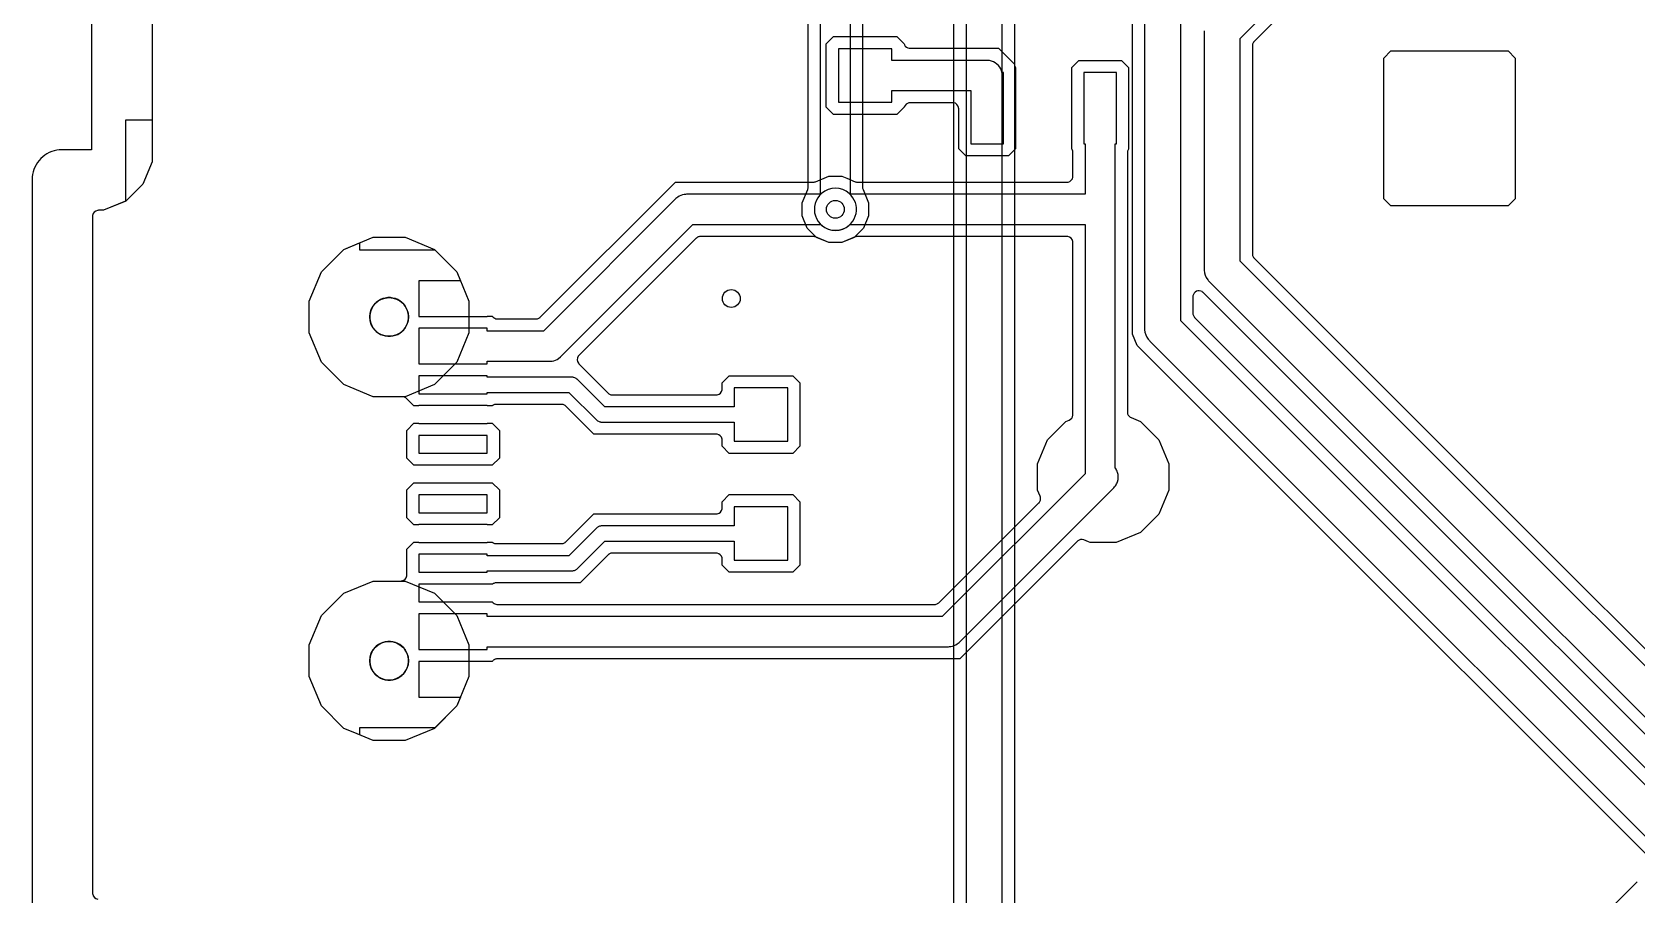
# Model space of a CAD drawing. Header units: millimetres. Extents: x -1 to 70, y 0 to 114.
# Drawn here: x -1 to 25.97, y 81.47 to 95.98 of the extents above; entities that cross this region are included whole.
import ezdxf

# ---------------------------------------------------------------- set-up
doc = ezdxf.new("R2010")
doc.units = ezdxf.units.MM

msp = doc.modelspace()

# ---------------------------------------------------------------- linework, layer by layer
at = {"layer": '16_copper'}
for points in [[(1.016, 104.613), (1.016, 94.5), (0.57, 94.5), (0.57, 93.136), (0.202, 92.984), (0.116, 92.984), (0.107, 92.983), (0.098, 92.982, 0.323309), (0.017, 92.898), (0.017, 92.893, 0.009671), (0.016, 92.889), (0.016, 92.884), (0.016, 81.503), (0.017, 81.494), (0.018, 81.485, 0.323309), (0.102, 81.404)], [(15.819, 71.537), (25.963, 81.681), (25.967, 81.687), (25.972, 81.692, 0.125734)]]:
    msp.add_lwpolyline(points, format="xyb", dxfattribs=at)
for points in [[(14.691, 93.897), (14.572, 94.016), (14.572, 94.693), (14.571, 94.702), (14.57, 94.711, 0.323309), (14.486, 94.792), (14.481, 94.792, 0.009671), (14.477, 94.792), (14.472, 94.793), (13.753, 94.793), (13.744, 94.792), (13.735, 94.791, 0.238058), (13.658, 94.724), (13.657, 94.72), (13.534, 94.597), (12.466, 94.597), (12.347, 94.716), (12.347, 95.784), (12.466, 95.903), (13.534, 95.903), (13.657, 95.78), (13.66, 95.774), (13.662, 95.765, 0.255512), (13.739, 95.708), (13.744, 95.708, 0.009671), (13.748, 95.708), (13.753, 95.707), (15.239, 95.707), (15.508, 95.438), (15.508, 95.432, 0.106582), (15.527, 95.386), (15.528, 95.385), (15.528, 94.016), (15.409, 93.897)], [(5.5, 86.7), (5.5, 86.4), (6.65, 86.4), (6.65, 86.403), (6.734, 86.403), (6.751, 86.386, 0.162863), (6.808, 86.358), (6.816, 86.358), (6.818, 86.357), (6.819, 86.357), (6.822, 86.357), (14.169, 86.357), (14.176, 86.358), (14.184, 86.358, 0.125733), (14.229, 86.377), (14.236, 86.383), (14.237, 86.384), (14.238, 86.385), (14.24, 86.386), (15.919, 88.066), (15.92, 88.067), (15.922, 88.068, 0.255514), (15.945, 88.161), (15.941, 88.175), (15.897, 88.281), (15.897, 88.719), (16.065, 89.125), (16.375, 89.435), (16.431, 89.458, 0.265607), (16.492, 89.537), (16.493, 89.551), (16.493, 92.443), (16.492, 92.452), (16.491, 92.461, 0.323309), (16.407, 92.542), (16.402, 92.542, 0.009671), (16.398, 92.542), (16.393, 92.543), (12.87, 92.543), (12.87, 92.543), (12.87, 92.543, 0.062622), (12.845, 92.54), (12.832, 92.535), (12.611, 92.444), (12.389, 92.444), (12.168, 92.535), (12.168, 92.535), (12.168, 92.535), (12.155, 92.539), (12.144, 92.542), (12.144, 92.542), (12.144, 92.542), (12.13, 92.543), (10.231, 92.543), (10.224, 92.542), (10.216, 92.542, 0.125733), (10.171, 92.523), (10.164, 92.517), (10.163, 92.516), (10.162, 92.515), (10.16, 92.514), (8.19, 90.543), (8.184, 90.536), (8.178, 90.53, 0.323317), (8.181, 90.413), (8.184, 90.409, 0.009797), (8.187, 90.406), (8.19, 90.402), (8.682, 89.909), (8.688, 89.905), (8.693, 89.9, 0.125734), (8.739, 89.881), (8.748, 89.881), (8.75, 89.88), (8.751, 89.88), (8.753, 89.88), (10.497, 89.88), (10.506, 89.881), (10.515, 89.882, 0.323309), (10.596, 89.966), (10.596, 89.971, 0.009671), (10.596, 89.975), (10.597, 89.98), (10.597, 90.084), (10.716, 90.203), (11.784, 90.203), (11.903, 90.084), (11.903, 89.016), (11.784, 88.897), (10.716, 88.897), (10.597, 89.016), (10.597, 89.12), (10.596, 89.129), (10.595, 89.138, 0.323309), (10.511, 89.219), (10.506, 89.219, 0.009671), (10.502, 89.219), (10.497, 89.22), (8.438, 89.22), (7.968, 89.691), (7.962, 89.695), (7.957, 89.7, 0.125734), (7.911, 89.719), (7.902, 89.719), (7.9, 89.72), (7.899, 89.72), (7.897, 89.72), (6.799, 89.72), (6.791, 89.719), (6.784, 89.719, 0.104499), (6.738, 89.7), (6.735, 89.697), (6.65, 89.697), (6.65, 89.7), (5.5, 89.7), (5.5, 89.697), (5.416, 89.697), (5.293, 89.82), (5.287, 89.824), (5.282, 89.829, 0.125734), (5.236, 89.848), (5.228, 89.849), (5.226, 89.849), (5.225, 89.849), (5.222, 89.849), (4.733, 89.849), (4.348, 90.008), (4.348, 90.008), (4.24, 90.053), (3.863, 90.43), (3.659, 90.923), (3.659, 91.457), (3.863, 91.95), (4.24, 92.327), (4.5, 92.434), (4.5, 92.32), (5.766, 92.32), (6.137, 91.95), (6.199, 91.8), (5.5, 91.8), (5.5, 91.2), (6.65, 91.2), (6.65, 91.203), (6.734, 91.203), (6.751, 91.186, 0.162863), (6.808, 91.158), (6.816, 91.158), (6.818, 91.157), (6.819, 91.157), (6.822, 91.157), (7.469, 91.157), (7.476, 91.158), (7.484, 91.158, 0.125733), (7.529, 91.177), (7.536, 91.183), (7.537, 91.184), (7.538, 91.185), (7.54, 91.186), (9.811, 93.457), (12.13, 93.457), (12.13, 93.457), (12.13, 93.457, 0.062622), (12.155, 93.46), (12.168, 93.465), (12.389, 93.556), (12.611, 93.556), (12.69, 93.523), (12.69, 93.523), (12.69, 93.523), (12.832, 93.465), (12.832, 93.465), (12.832, 93.465), (12.845, 93.461), (12.856, 93.458), (12.856, 93.458), (12.856, 93.458), (12.87, 93.457), (16.393, 93.457), (16.402, 93.458), (16.411, 93.459, 0.323309), (16.492, 93.543), (16.492, 93.548, 0.009671), (16.492, 93.552), (16.493, 93.557), (16.493, 93.953), (16.492, 93.961), (16.492, 93.968, 0.106582), (16.473, 94.014), (16.472, 94.014), (16.472, 95.384), (16.591, 95.503), (17.309, 95.503), (17.428, 95.384), (17.428, 94.014), (17.427, 94.013, 0.125734), (17.408, 93.967), (17.408, 93.959), (17.407, 93.957), (17.407, 93.956), (17.407, 93.953), (17.407, 89.592), (17.407, 89.59), (17.407, 89.588, 0.255516), (17.456, 89.506), (17.469, 89.5), (17.625, 89.435), (17.935, 89.125), (18.103, 88.719), (18.103, 88.281), (17.935, 87.875), (17.625, 87.565), (17.219, 87.397), (16.781, 87.397), (16.752, 87.408), (16.752, 87.408), (16.675, 87.441), (16.673, 87.441), (16.671, 87.442, 0.255517), (16.576, 87.428), (16.566, 87.419), (14.589, 85.443), (6.822, 85.443), (6.814, 85.442), (6.807, 85.442, 0.125736), (6.761, 85.423), (6.755, 85.417), (6.753, 85.416), (6.753, 85.415), (6.751, 85.414), (6.734, 85.397), (6.65, 85.397), (6.65, 85.4), (5.5, 85.4), (5.5, 84.8), (6.199, 84.8), (6.137, 84.65), (5.766, 84.28), (4.5, 84.28), (4.5, 84.166), (4.396, 84.208), (4.396, 84.208), (4.396, 84.208), (4.24, 84.273), (3.863, 84.65), (3.659, 85.143), (3.659, 85.677), (3.863, 86.17), (4.24, 86.547), (4.733, 86.751), (5.197, 86.751), (5.206, 86.752), (5.215, 86.753, 0.323309), (5.296, 86.837), (5.296, 86.842, 0.009671), (5.296, 86.846), (5.297, 86.851), (5.297, 87.284), (5.416, 87.403), (5.5, 87.403), (5.5, 87.4), (6.65, 87.4), (6.65, 87.403), (6.736, 87.403), (6.739, 87.4, 0.125734), (6.785, 87.381), (6.793, 87.381), (6.795, 87.38), (6.796, 87.38), (6.799, 87.38), (7.897, 87.38), (7.904, 87.381), (7.911, 87.381, 0.125733), (7.957, 87.4), (7.963, 87.406), (7.965, 87.407), (7.966, 87.408), (7.968, 87.409), (8.438, 87.88), (10.497, 87.88), (10.506, 87.881), (10.515, 87.882, 0.323309), (10.596, 87.966), (10.596, 87.971, 0.009671), (10.596, 87.975), (10.597, 87.98), (10.597, 88.084), (10.716, 88.203), (11.784, 88.203), (11.903, 88.084), (11.903, 87.016), (11.784, 86.897), (10.716, 86.897), (10.597, 87.016), (10.597, 87.12), (10.596, 87.129), (10.595, 87.138, 0.323309), (10.511, 87.219), (10.506, 87.219, 0.009671), (10.502, 87.219), (10.497, 87.22), (8.753, 87.22), (8.746, 87.219), (8.739, 87.219, 0.125733), (8.693, 87.2), (8.687, 87.194), (8.685, 87.193), (8.684, 87.192), (8.682, 87.191), (8.212, 86.72), (6.799, 86.72), (6.791, 86.719), (6.784, 86.719, 0.104499), (6.738, 86.7), (6.735, 86.697), (6.65, 86.697), (6.65, 86.7)], [(15.325, 95.3), (15.298, 95.3), (15.296, 95.309), (15.292, 95.328, 0.282171), (15.09, 95.501), (15.05, 95.504, 0.00044), (15.05, 95.504), (13.45, 95.504), (13.45, 95.7), (12.55, 95.7), (12.55, 94.8), (13.45, 94.8), (13.45, 94.996), (14.775, 94.996), (14.775, 94.1), (15.325, 94.1)], [(17.225, 94.1), (17.225, 95.3), (16.675, 95.3), (16.675, 94.1), (16.696, 94.1), (16.696, 93.254), (12.745, 93.254), (12.733, 93.266, 0.376375), (12.267, 93.266), (12.255, 93.254), (10, 93.254), (9.981, 93.252), (9.961, 93.251, 0.118891), (9.851, 93.206), (9.821, 93.18), (9.82, 93.18), (9.82, 93.18), (7.595, 90.954), (6.65, 90.954), (6.65, 91), (5.5, 91), (5.5, 90.4), (6.65, 90.4), (6.65, 90.446), (7.7, 90.446), (7.719, 90.448), (7.739, 90.449, 0.118891), (7.849, 90.494), (7.879, 90.52), (7.88, 90.52), (7.88, 90.52), (10.105, 92.746), (12.255, 92.746), (12.267, 92.734, 0.376375), (12.733, 92.734), (12.745, 92.746), (16.696, 92.746), (16.696, 88.555), (14.295, 86.154), (6.65, 86.154), (6.65, 86.2), (5.5, 86.2), (5.5, 85.6), (6.65, 85.6), (6.65, 85.646), (14.4, 85.646), (14.419, 85.648), (14.439, 85.649, 0.118891), (14.549, 85.694), (14.579, 85.72), (14.58, 85.72), (14.58, 85.72), (17.18, 88.32), (17.193, 88.336), (17.205, 88.35, 0.078613), (17.241, 88.421), (17.241, 88.421), (17.242, 88.421, 0.157756), (17.242, 88.578), (17.242, 88.578), (17.242, 88.578), (17.234, 88.598), (17.227, 88.615), (17.227, 88.615), (17.226, 88.615, 0.039245), (17.206, 88.649), (17.204, 88.651), (17.204, 94.1)], [(11.7, 90), (10.8, 90), (10.8, 89.677), (8.628, 89.677), (8.165, 90.14), (8.161, 90.143), (8.157, 90.147, 0.11143), (8.107, 90.173), (8.1, 90.174), (8.09, 90.176), (8.081, 90.176), (8.075, 90.177), (6.65, 90.177), (6.65, 90.2), (5.5, 90.2), (5.5, 89.9), (6.65, 89.9), (6.65, 89.923), (8.022, 89.923), (8.485, 89.46), (8.489, 89.457), (8.493, 89.453, 0.11143), (8.543, 89.427), (8.55, 89.426), (8.56, 89.424), (8.569, 89.424), (8.575, 89.423), (10.8, 89.423), (10.8, 89.1), (11.7, 89.1)], [(6.65, 86.923), (8.075, 86.923), (8.08, 86.924), (8.086, 86.923, 0.111436), (8.139, 86.94), (8.145, 86.945), (8.153, 86.95), (8.16, 86.956), (8.165, 86.96), (8.628, 87.423), (10.8, 87.423), (10.8, 87.1), (11.7, 87.1), (11.7, 88), (10.8, 88), (10.8, 87.677), (8.575, 87.677), (8.57, 87.676), (8.564, 87.677, 0.111436), (8.511, 87.66), (8.505, 87.655), (8.497, 87.65), (8.49, 87.644), (8.485, 87.64), (8.022, 87.177), (6.65, 87.177), (6.65, 87.2), (5.5, 87.2), (5.5, 86.9), (6.65, 86.9)]]:
    msp.add_lwpolyline(points, format="xyb", close=True, dxfattribs=at)
for points in [[(6.65, 88.697), (6.65, 88.7), (5.5, 88.7), (5.5, 88.697), (5.416, 88.697), (5.297, 88.816), (5.297, 89.284), (5.416, 89.403), (5.5, 89.403), (5.5, 89.4), (6.65, 89.4), (6.65, 89.403), (6.734, 89.403), (6.853, 89.284), (6.853, 88.816), (6.734, 88.697)], [(6.65, 89.2), (5.5, 89.2), (5.5, 88.9), (6.65, 88.9)], [(6.65, 87.697), (6.65, 87.7), (5.5, 87.7), (5.5, 87.697), (5.416, 87.697), (5.297, 87.816), (5.297, 88.284), (5.416, 88.403), (5.5, 88.403), (5.5, 88.4), (6.65, 88.4), (6.65, 88.403), (6.734, 88.403), (6.853, 88.284), (6.853, 87.816), (6.734, 87.697)], [(6.65, 88.2), (5.5, 88.2), (5.5, 87.9), (6.65, 87.9)]]:
    msp.add_lwpolyline(points, close=True, dxfattribs=at)
at = {"layer": '1_copper'}
for points in [[(1.016, 104.613), (1.016, 93.798), (0.861, 93.424), (0.576, 93.139), (0.202, 92.984), (0.116, 92.984), (0.107, 92.983), (0.098, 92.982, 0.323309), (0.017, 92.898), (0.017, 92.893, 0.009671), (0.016, 92.889), (0.016, 92.884), (0.016, 81.503), (0.017, 81.494), (0.018, 81.485, 0.323309), (0.102, 81.404)], [(15.305, 71.126), (15.305, 99.322), (15.317, 99.343, 1), (14.683, 99.657), (14.665, 99.614, 0.198911), (14.683, 99.343), (14.695, 99.322), (14.695, 71)], [(12.957, 99.63), (12.957, 93.37), (12.957, 93.37), (12.957, 93.37, 0.062622), (12.96, 93.345), (12.965, 93.332), (13.056, 93.111), (13.056, 92.889), (12.972, 92.685), (12.815, 92.528), (12.611, 92.444), (12.389, 92.444), (12.185, 92.528), (12.028, 92.685), (11.944, 92.889), (11.944, 93.111), (12.035, 93.332), (12.035, 93.332), (12.035, 93.332, 0.06189), (12.042, 93.356), (12.042, 93.356), (12.042, 93.356), (12.043, 93.37), (12.043, 99.63)], [(22.271, 98.552), (19.537, 95.819), (19.533, 95.813), (19.528, 95.808, 0.125734), (19.509, 95.762), (19.508, 95.754), (19.508, 95.752), (19.508, 95.75), (19.508, 95.748), (19.508, 92.252), (19.509, 92.245), (19.509, 92.237, 0.125733), (19.528, 92.192), (19.534, 92.185), (19.535, 92.184), (19.536, 92.183), (19.537, 92.181), (43.184, 68.534)], [(17.695, 97), (17.695, 91), (17.696, 90.988), (17.696, 90.976, 0.144215), (17.758, 90.815), (17.765, 90.807, 0.015626), (17.777, 90.793), (17.784, 90.784), (39.695, 68.874)], [(18.695, 96), (18.695, 92), (18.696, 91.988), (18.696, 91.976, 0.144215), (18.758, 91.815), (18.765, 91.807, 0.015626), (18.777, 91.793), (18.784, 91.784), (42.658, 67.911)], [(42.466, 67.816), (18.679, 91.603), (18.67, 91.609), (18.662, 91.616, 0.546726), (18.509, 91.546), (18.509, 91.544), (18.509, 91.543), (18.509, 91.541), (18.508, 91.532), (18.508, 91.252), (18.509, 91.245), (18.509, 91.237, 0.125733), (18.528, 91.192), (18.534, 91.185), (18.535, 91.184), (18.536, 91.183), (18.537, 91.181), (40.431, 69.288)]]:
    msp.add_lwpolyline(points, format="xyb", dxfattribs=at)
msp.add_lwpolyline([(12.569, 92.653, 0.577352), (12.766, 93.233), (12.754, 93.246), (12.754, 99.755), (12.766, 99.767, 1), (12.234, 100.233), (12.206, 100.197, 0.339456), (12.234, 99.767), (12.246, 99.755), (12.246, 93.246), (12.234, 93.233, 0.66818), (12.523, 92.647)], format="xyb", close=True, dxfattribs=at)
for points in [[(14.492, 70.899), (14.492, 99.253)], [(15.508, 99.253), (15.508, 71.252)], [(43.089, 68.342), (19.305, 92.126), (19.305, 95.874), (22.056, 98.624)], [(39.463, 68.819), (17.569, 90.712), (17.492, 90.899), (17.492, 97.101)], [(40.216, 69.216), (18.305, 91.126), (18.305, 96.874)]]:
    msp.add_lwpolyline(points, dxfattribs=at)
for points in [[(21.836, 93.057), (21.717, 93.176), (21.717, 95.544), (21.836, 95.663), (23.804, 95.663), (23.923, 95.544), (23.923, 93.176), (23.804, 93.057)], [(4.733, 89.849), (4.348, 90.008), (4.348, 90.008), (4.24, 90.053), (3.863, 90.43), (3.659, 90.923), (3.659, 91.457), (3.863, 91.95), (4.24, 92.327), (4.733, 92.531), (5.267, 92.531), (5.76, 92.327), (6.137, 91.95), (6.341, 91.457), (6.341, 90.923), (6.137, 90.43), (5.76, 90.053), (5.267, 89.849)], [(4.733, 84.069), (4.396, 84.208), (4.396, 84.208), (4.396, 84.208), (4.24, 84.273), (3.863, 84.65), (3.659, 85.143), (3.659, 85.677), (3.863, 86.17), (4.24, 86.547), (4.733, 86.751), (5.267, 86.751), (5.76, 86.547), (6.137, 86.17), (6.341, 85.677), (6.341, 85.143), (6.137, 84.65), (5.76, 84.273), (5.267, 84.069)]]:
    msp.add_lwpolyline(points, close=True, dxfattribs=at)
at = {"layer": 'drills_NPTH'}
for centre in [(5, 91.19), (5, 85.41)]:
    msp.add_circle(centre, 0.325, dxfattribs=at)
at = {"layer": 'drills_via_1_16'}
for centre in [(12.5, 93), (10.75, 91.5)]:
    msp.add_circle(centre, 0.15, dxfattribs=at)
at = {"layer": 'holes'}
for points in [[(4.979, 91.515), (4.936, 91.509), (4.895, 91.498), (4.856, 91.482), (4.819, 91.461), (4.785, 91.435), (4.755, 91.405), (4.729, 91.371), (4.708, 91.334), (4.692, 91.295), (4.681, 91.254), (4.675, 91.211), (4.675, 91.169), (4.681, 91.126), (4.692, 91.085), (4.708, 91.046), (4.729, 91.009), (4.755, 90.975), (4.785, 90.945), (4.819, 90.919), (4.856, 90.898), (4.895, 90.882), (4.936, 90.871), (4.979, 90.865), (5.021, 90.865), (5.064, 90.871), (5.105, 90.882), (5.144, 90.898), (5.181, 90.919), (5.215, 90.945), (5.245, 90.975), (5.271, 91.009), (5.292, 91.046), (5.308, 91.085), (5.319, 91.126), (5.325, 91.169), (5.325, 91.211), (5.319, 91.254), (5.308, 91.295), (5.292, 91.334), (5.271, 91.371), (5.245, 91.405), (5.215, 91.435), (5.181, 91.461), (5.144, 91.482), (5.105, 91.498), (5.064, 91.509), (5.021, 91.515), (4.979, 91.515)], [(4.979, 85.735), (4.936, 85.729), (4.895, 85.718), (4.856, 85.702), (4.819, 85.681), (4.785, 85.655), (4.755, 85.625), (4.729, 85.591), (4.708, 85.554), (4.692, 85.515), (4.681, 85.474), (4.675, 85.431), (4.675, 85.389), (4.681, 85.346), (4.692, 85.305), (4.708, 85.266), (4.729, 85.229), (4.755, 85.195), (4.785, 85.165), (4.819, 85.139), (4.856, 85.118), (4.895, 85.102), (4.936, 85.091), (4.979, 85.085), (5.021, 85.085), (5.064, 85.091), (5.105, 85.102), (5.144, 85.118), (5.181, 85.139), (5.215, 85.165), (5.245, 85.195), (5.271, 85.229), (5.292, 85.266), (5.308, 85.305), (5.319, 85.346), (5.325, 85.389), (5.325, 85.431), (5.319, 85.474), (5.308, 85.515), (5.292, 85.554), (5.271, 85.591), (5.245, 85.625), (5.215, 85.655), (5.181, 85.681), (5.144, 85.702), (5.105, 85.718), (5.064, 85.729), (5.021, 85.735), (4.979, 85.735)]]:
    msp.add_lwpolyline(points, close=True, dxfattribs=at)
at = {"layer": 'outline'}
msp.add_lwpolyline([(0, 112), (0, 94), (-0.5, 94), (-0.544, 93.998), (-0.587, 93.992), (-0.629, 93.983), (-0.671, 93.97), (-0.711, 93.953), (-0.75, 93.933), (-0.787, 93.91), (-0.821, 93.883), (-0.854, 93.854), (-0.883, 93.821), (-0.91, 93.787), (-0.933, 93.75), (-0.953, 93.711), (-0.97, 93.671), (-0.983, 93.629), (-0.992, 93.587), (-0.998, 93.544), (-1, 93.5), (-1, 68)], dxfattribs=at)

doc.saveas('drawing.dxf')
